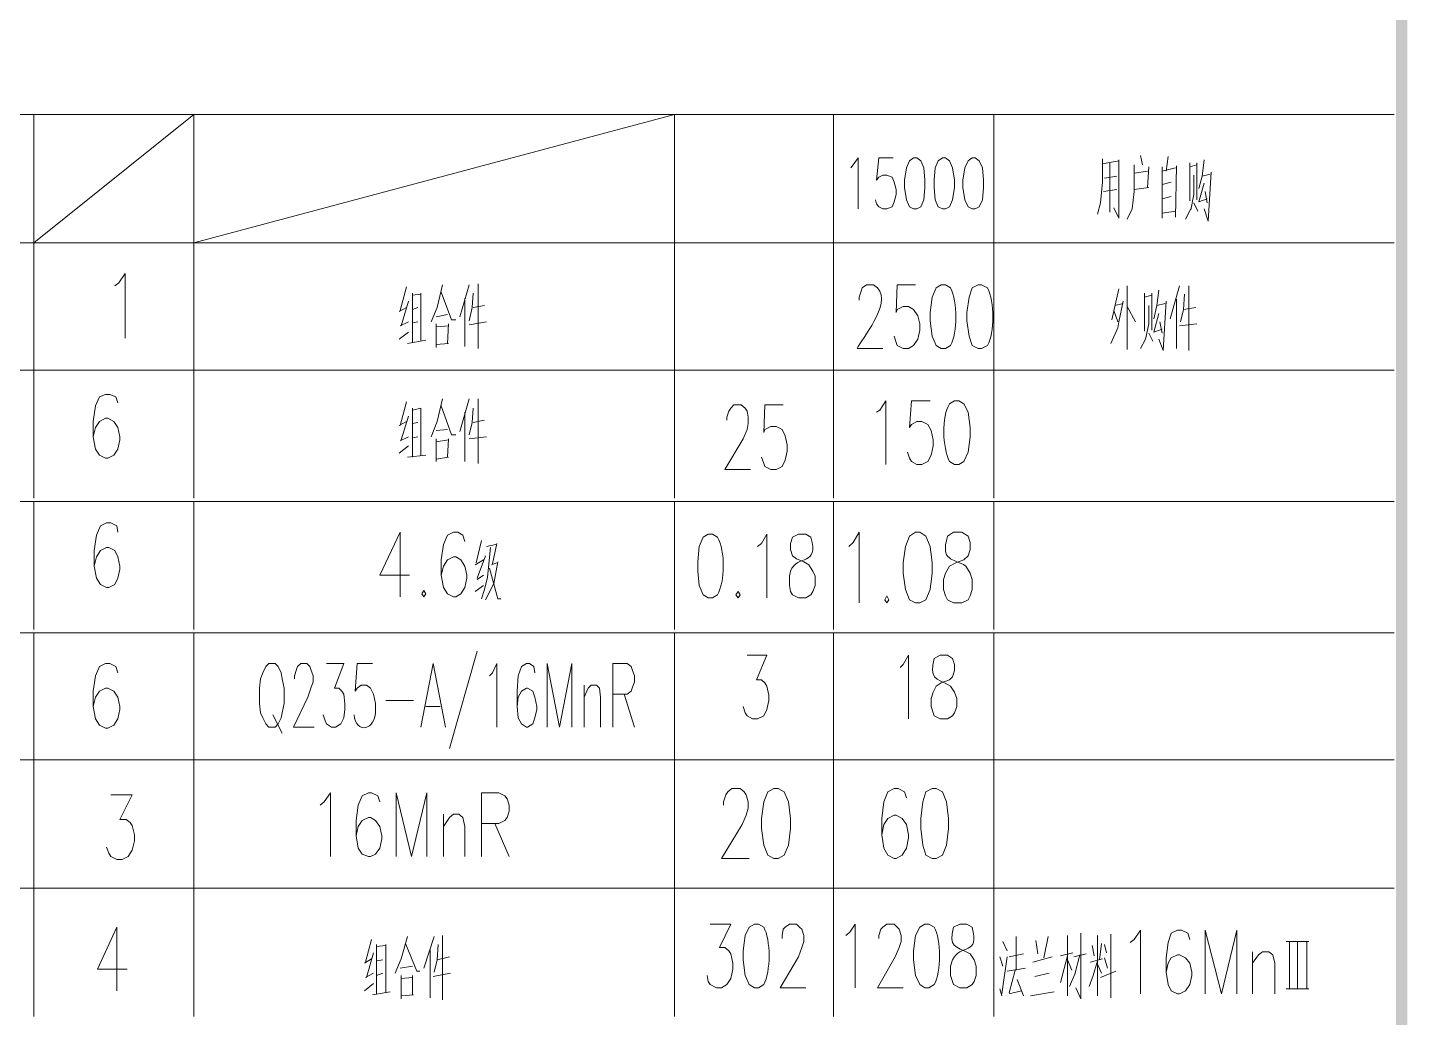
# Model space of a CAD drawing. Header units: millimetres. Extents: x 0 to 1648, y 27 to 2331.
# Drawn here: x 1405.6 to 1647.5, y 1460.6 to 1634.2 of the extents above; entities that cross this region are included whole.
import ezdxf

# ---------------------------------------------------------------- set-up
doc = ezdxf.new("R2010")
doc.units = ezdxf.units.MM
doc.layers.add('1', color=7, linetype='Continuous')

msp = doc.modelspace()

# ---------------------------------------------------------------- hatches: boundary and pattern name
h = msp.add_hatch(color=0)
h.dxf.hatch_style = 2
h.paths.add_polyline_path([(1647.54, 2331.231732), (1645.56, 2329.431732), (1647.54, 27.231732)])
h = msp.add_hatch(color=0)
h.dxf.hatch_style = 2
h.paths.add_polyline_path([(1645.56, 2329.431732), (1647.54, 27.231732), (1645.56, 29.031732)])

# ---------------------------------------------------------------- linework, layer by layer
at = {"layer": '1', "color": 0, "lineweight": 5}
for points in [[(1645.2, 1618.971732), (1140.3, 1618.971732), (1140.3, 1596.471732)], [(1406.7, 1596.471732), (1434.78, 1618.971732)], [(1406.7, 1618.971732), (1406.7, 1596.471732)], [(1434.78, 1596.471732), (1519.02, 1618.971732)], [(1434.78, 1618.971732), (1434.78, 1596.471732)], [(1519.02, 1618.971732), (1519.02, 1596.471732)], [(1546.92, 1618.971732), (1546.92, 1596.471732)], [(1575, 1618.971732), (1575, 1596.471732)], [(1549.98, 1609.611732), (1550.34, 1610.151732), (1551.24, 1611.411732), (1551.24, 1602.411732)], [(1557.36, 1611.411732), (1554.84, 1611.411732), (1554.48, 1607.451732), (1554.84, 1607.991732), (1555.56, 1608.351732), (1556.28, 1608.351732), (1557.18, 1607.991732), (1557.54, 1607.091732), (1557.9, 1605.831732), (1557.9, 1604.931732), (1557.54, 1603.671732), (1557.18, 1602.771732), (1556.28, 1602.411732), (1555.56, 1602.411732), (1554.84, 1602.771732), (1554.48, 1603.311732), (1554.3, 1604.031732)], [(1560.96, 1611.411732), (1560.24, 1610.871732), (1559.7, 1609.611732), (1559.34, 1607.451732), (1559.34, 1606.191732), (1559.7, 1604.031732), (1560.24, 1602.771732), (1560.96, 1602.411732), (1561.5, 1602.411732), (1562.22, 1602.771732), (1562.76, 1604.031732), (1562.94, 1606.191732), (1562.94, 1607.451732), (1562.76, 1609.611732), (1562.22, 1610.871732), (1561.5, 1611.411732), (1560.96, 1611.411732)], [(1566, 1611.411732), (1565.28, 1610.871732), (1564.74, 1609.611732), (1564.56, 1607.451732), (1564.56, 1606.191732), (1564.74, 1604.031732), (1565.28, 1602.771732), (1566, 1602.411732), (1566.54, 1602.411732), (1567.26, 1602.771732), (1567.8, 1604.031732), (1568.16, 1606.191732), (1568.16, 1607.451732), (1567.8, 1609.611732), (1567.26, 1610.871732), (1566.54, 1611.411732), (1566, 1611.411732)], [(1571.22, 1611.411732), (1570.5, 1610.871732), (1569.96, 1609.611732), (1569.6, 1607.451732), (1569.6, 1606.191732), (1569.96, 1604.031732), (1570.5, 1602.771732), (1571.22, 1602.411732), (1571.76, 1602.411732), (1572.48, 1602.771732), (1573.02, 1604.031732), (1573.2, 1606.191732), (1573.2, 1607.451732), (1573.02, 1609.611732), (1572.48, 1610.871732), (1571.76, 1611.411732), (1571.22, 1611.411732)], [(1593.18, 1601.511732), (1593.72, 1603.491732), (1594.08, 1607.091732), (1594.08, 1611.231732)], [(1600.74, 1611.771732), (1601.1, 1610.151732)], [(1605.6, 1611.591732), (1605.24, 1609.071732)], [(1594.08, 1610.331732), (1596.96, 1610.871732)], [(1595.34, 1601.871732), (1595.34, 1610.511732)], [(1596.96, 1611.051732), (1596.96, 1600.791732), (1596.06, 1602.591732)], [(1599.66, 1610.151732), (1599.66, 1605.471732), (1599.3, 1602.411732), (1598.4, 1600.611732)], [(1599.66, 1608.711732), (1602, 1609.071732)], [(1602.18, 1609.791732), (1602, 1606.191732)], [(1604.52, 1609.791732), (1604.52, 1600.791732)], [(1606.86, 1609.611732), (1604.52, 1609.071732)], [(1606.86, 1600.971732), (1607.04, 1609.971732)], [(1609.38, 1610.511732), (1609.38, 1603.851732)], [(1609.38, 1609.791732), (1610.64, 1610.151732)], [(1610.64, 1610.511732), (1610.64, 1604.031732)], [(1611, 1606.011732), (1611.54, 1608.171732), (1611.9, 1611.051732)], [(1613.16, 1608.891732), (1612.62, 1600.251732), (1611.9, 1602.411732)], [(1594.44, 1607.811732), (1596.6, 1608.171732)], [(1604.52, 1606.731732), (1606.14, 1607.091732)], [(1610.1, 1608.351732), (1610.1, 1604.931732), (1609.56, 1602.231732)], [(1611.9, 1606.911732), (1611, 1603.671732)], [(1611.54, 1608.171732), (1612.98, 1608.531732)], [(1596.6, 1605.831732), (1594.26, 1605.471732)], [(1599.66, 1605.831732), (1602.18, 1606.191732)], [(1606.14, 1604.571732), (1604.52, 1604.211732)], [(1611, 1603.671732), (1612.44, 1604.211732)], [(1612.08, 1605.471732), (1612.44, 1603.491732)], [(1604.52, 1601.691732), (1606.86, 1602.051732)], [(1609.56, 1602.411732), (1608.66, 1600.611732)], [(1610.1, 1603.491732), (1610.82, 1602.051732)], [(1645.2, 1596.471732), (1140.3, 1596.471732), (1140.3, 1574.151732)], [(1406.7, 1596.471732), (1406.7, 1574.151732)], [(1434.78, 1596.471732), (1434.78, 1574.151732)], [(1519.02, 1596.471732), (1519.02, 1574.151732)], [(1546.92, 1596.471732), (1546.92, 1574.151732)], [(1575, 1596.471732), (1575, 1574.151732)], [(1420.92, 1588.911732), (1421.64, 1589.451732), (1422.72, 1591.071732), (1422.72, 1579.731732)], [(1472.04, 1588.731732), (1470.96, 1584.591732)], [(1473.12, 1587.651732), (1473.12, 1579.011732)], [(1474.56, 1587.471732), (1473.12, 1587.291732)], [(1474.56, 1579.191732), (1474.56, 1587.651732)], [(1478.34, 1589.091732), (1477.44, 1585.131732)], [(1478.16, 1587.831732), (1479.96, 1582.971732)], [(1483.02, 1589.091732), (1481.4, 1583.511732)], [(1483.74, 1587.651732), (1483.56, 1585.131732), (1483.02, 1582.791732)], [(1484.64, 1589.271732), (1484.64, 1577.931732)], [(1561.32, 1589.091732), (1558.08, 1589.091732), (1557.9, 1584.231732), (1558.08, 1584.771732), (1559.16, 1585.311732), (1560.06, 1585.311732), (1560.96, 1584.771732), (1561.68, 1583.691732), (1562.04, 1582.251732), (1562.04, 1581.171732), (1561.68, 1579.551732), (1560.96, 1578.471732), (1560.06, 1577.931732), (1559.16, 1577.931732), (1558.08, 1578.471732), (1557.9, 1579.011732), (1557.54, 1580.091732)], [(1596.96, 1588.371732), (1595.7, 1582.971732)], [(1598.4, 1588.911732), (1598.4, 1577.751732)], [(1601.46, 1587.651732), (1601.46, 1580.991732)], [(1601.46, 1586.931732), (1602.72, 1587.291732)], [(1602.72, 1587.651732), (1602.72, 1581.171732)], [(1603.08, 1583.151732), (1603.62, 1585.491732), (1603.98, 1588.191732)], [(1607.58, 1588.911732), (1605.96, 1583.151732)], [(1608.48, 1587.471732), (1608.3, 1584.771732), (1607.76, 1582.611732)], [(1609.2, 1588.911732), (1609.2, 1577.571732)], [(1470.78, 1584.411732), (1472.04, 1585.131732)], [(1472.4, 1586.211732), (1471.14, 1581.891732)], [(1473.12, 1584.771732), (1474.02, 1585.131732)], [(1477.44, 1585.131732), (1476.36, 1582.611732)], [(1482.3, 1586.751732), (1482.3, 1578.291732)], [(1483.74, 1585.131732), (1485.72, 1585.491732)], [(1597.68, 1586.211732), (1596.96, 1582.611732), (1596.78, 1581.531732), (1595.52, 1578.831732)], [(1596.06, 1584.591732), (1596.78, 1582.611732)], [(1596.24, 1585.491732), (1597.68, 1585.851732)], [(1598.4, 1585.311732), (1599.84, 1582.611732)], [(1602.18, 1585.491732), (1602.18, 1582.251732), (1601.64, 1579.551732)], [(1603.62, 1585.491732), (1605.06, 1585.851732)], [(1605.24, 1586.211732), (1604.7, 1577.571732), (1603.98, 1579.551732)], [(1607.04, 1586.571732), (1607.04, 1577.931732)], [(1608.3, 1584.771732), (1610.46, 1585.131732)], [(1472.4, 1582.611732), (1470.96, 1581.891732)], [(1474.02, 1582.611732), (1473.12, 1582.431732)], [(1477.26, 1583.511732), (1479.24, 1583.871732)], [(1477.26, 1582.251732), (1477.26, 1578.111732)], [(1479.42, 1582.251732), (1479.24, 1578.831732)], [(1479.96, 1582.971732), (1480.68, 1582.971732)], [(1483.02, 1582.071732), (1486.08, 1582.611732)], [(1603.98, 1584.051732), (1603.08, 1580.811732)], [(1604.16, 1582.611732), (1604.52, 1580.631732)], [(1607.58, 1581.891732), (1610.64, 1582.251732)], [(1470.78, 1579.551732), (1472.4, 1580.811732)], [(1477.26, 1581.711732), (1479.42, 1581.891732)], [(1602.18, 1580.631732), (1602.9, 1579.191732)], [(1603.08, 1580.811732), (1604.52, 1581.351732)], [(1472.22, 1578.831732), (1475.46, 1579.371732)], [(1477.26, 1578.651732), (1479.42, 1578.831732)], [(1477.26, 1578.831732), (1477.26, 1578.651732)], [(1601.64, 1579.551732), (1600.74, 1577.931732)], [(1645.2, 1574.151732), (1140.3, 1574.151732), (1140.3, 1551.651732)], [(1406.7, 1574.151732), (1406.7, 1551.651732)], [(1434.78, 1574.151732), (1434.78, 1551.651732)], [(1519.02, 1574.151732), (1519.02, 1551.651732)], [(1546.92, 1574.151732), (1546.92, 1551.651732)], [(1575, 1574.151732), (1575, 1551.651732)], [(1421.46, 1568.391732), (1421.1, 1569.471732), (1420.02, 1569.831732), (1419.3, 1569.831732), (1418.22, 1569.471732), (1417.5, 1567.851732), (1417.14, 1565.151732), (1417.14, 1562.451732), (1417.5, 1560.291732), (1418.22, 1559.211732), (1419.3, 1558.671732), (1419.66, 1558.671732), (1420.74, 1559.211732), (1421.46, 1560.291732), (1421.82, 1561.911732), (1421.82, 1562.451732), (1421.46, 1564.071732), (1420.74, 1565.151732), (1419.66, 1565.691732), (1419.3, 1565.691732), (1418.22, 1565.151732), (1417.5, 1564.071732), (1417.14, 1562.451732)], [(1472.04, 1568.571732), (1470.96, 1564.431732)], [(1478.34, 1569.111732), (1477.44, 1565.151732)], [(1478.16, 1567.851732), (1479.96, 1562.811732)], [(1483.02, 1569.111732), (1481.4, 1563.351732)], [(1484.64, 1569.111732), (1484.64, 1557.771732)], [(1528.2, 1565.331732), (1528.2, 1565.871732), (1528.56, 1566.951732), (1528.92, 1567.491732), (1529.46, 1568.031732), (1530.72, 1568.031732), (1531.44, 1567.491732), (1531.8, 1566.951732), (1531.98, 1565.871732), (1531.98, 1564.791732), (1531.8, 1563.711732), (1531.08, 1562.091732), (1527.84, 1556.691732), (1532.34, 1556.691732)], [(1538.1, 1568.031732), (1534.86, 1568.031732), (1534.68, 1563.171732), (1534.86, 1563.711732), (1535.94, 1564.251732), (1536.84, 1564.251732), (1537.92, 1563.711732), (1538.46, 1562.631732), (1538.82, 1561.011732), (1538.82, 1559.931732), (1538.46, 1558.311732), (1537.92, 1557.231732), (1536.84, 1556.691732), (1535.94, 1556.691732), (1534.86, 1557.231732), (1534.68, 1557.771732), (1534.32, 1558.851732)], [(1554.48, 1566.771732), (1555.02, 1567.131732), (1556.1, 1568.751732), (1556.1, 1557.591732)], [(1563.84, 1568.751732), (1560.6, 1568.751732), (1560.24, 1564.071732), (1560.6, 1564.611732), (1561.5, 1565.151732), (1562.4, 1565.151732), (1563.48, 1564.611732), (1564.02, 1563.531732), (1564.38, 1561.911732), (1564.38, 1560.831732), (1564.02, 1559.211732), (1563.48, 1558.131732), (1562.4, 1557.591732), (1561.5, 1557.591732), (1560.6, 1558.131732), (1560.24, 1558.671732), (1559.88, 1559.751732)], [(1472.4, 1566.051732), (1471.14, 1561.911732)], [(1473.12, 1567.491732), (1473.12, 1558.851732)], [(1474.56, 1567.491732), (1473.12, 1567.131732)], [(1474.56, 1559.211732), (1474.56, 1567.491732)], [(1482.3, 1566.771732), (1482.3, 1558.131732)], [(1483.74, 1567.491732), (1483.56, 1564.971732), (1483.02, 1562.811732)], [(1483.74, 1564.971732), (1485.72, 1565.331732)], [(1470.78, 1564.431732), (1472.04, 1565.151732)], [(1473.12, 1564.791732), (1474.02, 1564.971732)], [(1477.44, 1565.151732), (1476.36, 1562.451732)], [(1477.26, 1563.531732), (1479.24, 1563.711732)], [(1479.96, 1562.811732), (1480.68, 1562.811732)], [(1470.78, 1559.571732), (1472.4, 1560.831732)], [(1472.4, 1562.451732), (1470.96, 1561.731732)], [(1474.02, 1562.451732), (1473.12, 1562.271732)], [(1477.26, 1562.091732), (1477.26, 1558.131732)], [(1477.26, 1561.551732), (1479.42, 1561.911732)], [(1479.42, 1562.091732), (1479.24, 1558.851732)], [(1483.02, 1562.091732), (1486.08, 1562.451732)], [(1472.22, 1558.851732), (1475.46, 1559.211732)], [(1477.26, 1558.491732), (1479.42, 1558.851732)], [(1477.26, 1558.851732), (1477.26, 1558.491732)], [(1645.2, 1551.111732), (1140.3, 1551.111732), (1140.3, 1528.611732)], [(1406.7, 1551.111732), (1406.7, 1528.611732)], [(1434.78, 1551.111732), (1434.78, 1528.611732)], [(1519.02, 1551.111732), (1519.02, 1528.611732)], [(1546.92, 1551.111732), (1546.92, 1528.611732)], [(1575, 1551.111732), (1575, 1528.611732)], [(1421.46, 1545.711732), (1421.28, 1546.791732), (1420.2, 1547.331732), (1419.48, 1547.331732), (1418.4, 1546.791732), (1417.68, 1545.171732), (1417.32, 1542.471732), (1417.32, 1539.771732), (1417.68, 1537.611732), (1418.4, 1536.531732), (1419.48, 1535.991732), (1419.84, 1535.991732), (1420.92, 1536.531732), (1421.46, 1537.611732), (1421.82, 1539.231732), (1421.82, 1539.771732), (1421.46, 1541.391732), (1420.92, 1542.471732), (1419.84, 1543.011732), (1419.48, 1543.011732), (1418.4, 1542.471732), (1417.68, 1541.391732), (1417.32, 1539.771732)], [(1470.96, 1545.711732), (1467.36, 1538.151732), (1472.58, 1538.151732)], [(1470.96, 1545.711732), (1470.96, 1534.371732)], [(1482.3, 1544.091732), (1481.94, 1545.171732), (1481.04, 1545.711732), (1480.32, 1545.711732), (1479.24, 1545.171732), (1478.52, 1543.551732), (1478.16, 1540.851732), (1478.16, 1538.151732), (1478.52, 1535.991732), (1479.24, 1534.911732), (1480.32, 1534.371732), (1480.68, 1534.371732), (1481.58, 1534.911732), (1482.3, 1535.991732), (1482.66, 1537.611732), (1482.66, 1538.151732), (1482.3, 1539.771732), (1481.58, 1540.851732), (1480.68, 1541.391732), (1480.32, 1541.391732), (1479.24, 1540.851732), (1478.52, 1539.771732), (1478.16, 1538.151732)], [(1485.18, 1544.271732), (1484.28, 1540.311732)], [(1486.08, 1543.191732), (1487.7, 1543.551732)], [(1487.88, 1543.731732), (1487.16, 1540.131732)], [(1533.6, 1543.191732), (1534.32, 1543.731732), (1535.22, 1545.351732), (1535.22, 1534.191732)], [(1549.62, 1543.191732), (1550.34, 1543.911732), (1551.42, 1545.711732), (1551.42, 1533.291732)], [(1561.32, 1545.711732), (1560.24, 1544.991732), (1559.52, 1543.191732), (1559.16, 1540.311732), (1559.16, 1538.511732), (1559.52, 1535.631732), (1560.24, 1533.831732), (1561.32, 1533.291732), (1562.04, 1533.291732), (1563.12, 1533.831732), (1563.84, 1535.631732), (1564.2, 1538.511732), (1564.2, 1540.311732), (1563.84, 1543.191732), (1563.12, 1544.991732), (1562.04, 1545.711732), (1561.32, 1545.711732)], [(1485.9, 1541.571732), (1484.46, 1537.611732)], [(1486.8, 1543.011732), (1486.26, 1537.791732), (1485.72, 1535.631732), (1485.18, 1534.011732)], [(1484.1, 1539.951732), (1485.54, 1540.851732)], [(1488.06, 1540.491732), (1487.34, 1536.711732), (1485.9, 1533.831732)], [(1486.62, 1539.411732), (1488.06, 1534.011732), (1488.6, 1534.011732)], [(1486.98, 1539.951732), (1487.88, 1540.311732)], [(1484.1, 1535.271732), (1485.54, 1536.351732)], [(1484.46, 1537.431732), (1485.54, 1538.151732)], [(1475.1, 1535.451732), (1474.74, 1534.911732), (1475.1, 1534.371732), (1475.46, 1534.911732), (1475.1, 1535.451732)], [(1530.18, 1535.271732), (1529.82, 1534.731732), (1530.18, 1534.191732), (1530.54, 1534.731732), (1530.18, 1535.271732)], [(1556.28, 1534.551732), (1555.92, 1533.831732), (1556.28, 1533.291732), (1556.64, 1533.831732), (1556.28, 1534.551732)], [(1645.2, 1528.071732), (1140.3, 1528.071732), (1140.3, 1505.751732)], [(1406.7, 1528.071732), (1406.7, 1505.751732)], [(1434.78, 1528.071732), (1434.78, 1505.751732)], [(1519.02, 1528.071732), (1519.02, 1505.751732)], [(1546.92, 1528.071732), (1546.92, 1505.751732)], [(1575, 1528.071732), (1575, 1505.751732)], [(1484.46, 1524.831732), (1479.6, 1507.731732)], [(1531.8, 1524.111732), (1535.22, 1524.111732), (1533.42, 1519.791732), (1534.32, 1519.791732), (1534.86, 1519.251732), (1535.22, 1518.711732), (1535.58, 1517.091732), (1535.58, 1516.191732), (1535.22, 1514.571732), (1534.68, 1513.491732), (1533.6, 1512.951732), (1532.7, 1512.951732), (1531.8, 1513.491732), (1531.44, 1514.031732), (1531.08, 1515.111732)], [(1558.62, 1521.951732), (1559.16, 1522.491732), (1560.06, 1524.111732), (1560.06, 1512.951732)], [(1421.46, 1521.051732), (1421.1, 1522.131732), (1420.02, 1522.671732), (1419.3, 1522.671732), (1418.22, 1522.131732), (1417.5, 1520.511732), (1417.14, 1517.811732), (1417.14, 1515.111732), (1417.5, 1512.951732), (1418.22, 1511.871732), (1419.3, 1511.331732), (1419.66, 1511.331732), (1420.74, 1511.871732), (1421.46, 1512.951732), (1421.82, 1514.571732), (1421.82, 1515.111732), (1421.46, 1516.731732), (1420.74, 1517.811732), (1419.66, 1518.351732), (1419.3, 1518.351732), (1418.22, 1517.811732), (1417.5, 1516.731732), (1417.14, 1515.111732)], [(1447.92, 1522.671732), (1447.38, 1522.131732), (1446.84, 1521.051732), (1446.48, 1519.971732), (1446.3, 1518.351732), (1446.3, 1515.651732), (1446.48, 1514.031732), (1446.84, 1513.131732), (1447.38, 1512.051732), (1447.92, 1511.511732), (1449, 1511.511732), (1449.54, 1512.051732), (1450.08, 1513.131732), (1450.26, 1514.031732), (1450.62, 1515.651732), (1450.62, 1518.351732), (1450.26, 1519.971732), (1450.08, 1521.051732), (1449.54, 1522.131732), (1449, 1522.671732), (1447.92, 1522.671732)], [(1452.42, 1519.971732), (1452.42, 1520.511732), (1452.78, 1521.591732), (1452.96, 1522.131732), (1453.5, 1522.671732), (1454.58, 1522.671732), (1455.12, 1522.131732), (1455.3, 1521.591732), (1455.66, 1520.511732), (1455.66, 1519.431732), (1455.3, 1518.351732), (1454.76, 1516.731732), (1452.24, 1511.511732), (1455.84, 1511.511732)], [(1458, 1522.671732), (1461.06, 1522.671732), (1459.44, 1518.351732), (1460.16, 1518.351732), (1460.7, 1517.811732), (1461.06, 1517.271732), (1461.24, 1515.651732), (1461.24, 1514.571732), (1461.06, 1513.131732), (1460.52, 1512.051732), (1459.62, 1511.511732), (1458.9, 1511.511732), (1458, 1512.051732), (1457.82, 1512.591732), (1457.46, 1513.671732)], [(1474.56, 1511.511732), (1476.72, 1522.671732), (1478.88, 1511.511732)], [(1486.62, 1520.511732), (1487.16, 1521.051732), (1487.88, 1522.671732), (1487.88, 1511.511732)], [(1494.54, 1521.051732), (1494.36, 1522.131732), (1493.64, 1522.671732), (1493.1, 1522.671732), (1492.2, 1522.131732), (1491.66, 1520.511732), (1491.48, 1517.811732), (1491.48, 1515.111732), (1491.66, 1513.131732), (1492.2, 1512.051732), (1493.1, 1511.511732), (1493.28, 1511.511732), (1494.18, 1512.051732), (1494.54, 1513.131732), (1494.9, 1514.571732), (1494.9, 1515.111732), (1494.54, 1516.731732), (1494.18, 1517.811732), (1493.28, 1518.351732), (1493.1, 1518.351732), (1492.2, 1517.811732), (1491.66, 1516.731732), (1491.48, 1515.111732)], [(1496.7, 1511.511732), (1496.7, 1522.671732), (1498.86, 1511.511732), (1501.02, 1522.671732), (1501.02, 1511.511732)], [(1508.22, 1511.511732), (1508.22, 1522.671732), (1510.74, 1522.671732), (1511.46, 1522.131732), (1511.64, 1521.591732), (1512, 1520.511732), (1512, 1519.431732), (1511.64, 1518.351732), (1511.46, 1517.811732), (1510.74, 1517.271732), (1508.22, 1517.271732)], [(1503.18, 1518.891732), (1503.18, 1511.511732)], [(1503.18, 1516.731732), (1503.9, 1518.351732), (1504.44, 1518.891732), (1505.34, 1518.891732), (1505.88, 1518.351732), (1506.06, 1516.731732), (1506.06, 1511.511732)], [(1510.2, 1517.271732), (1512, 1511.511732)], [(1468.44, 1516.191732), (1473.3, 1516.191732)], [(1475.46, 1515.111732), (1477.98, 1515.111732)], [(1448.64, 1513.671732), (1450.26, 1510.431732)], [(1645.2, 1505.751732), (1140.3, 1505.751732), (1140.3, 1483.251732)], [(1406.7, 1505.751732), (1406.7, 1483.251732)], [(1434.78, 1505.751732), (1434.78, 1483.251732)], [(1519.02, 1505.751732), (1519.02, 1483.251732)], [(1546.92, 1505.751732), (1546.92, 1483.251732)], [(1575, 1505.751732), (1575, 1483.251732)], [(1456.92, 1497.831732), (1457.64, 1498.371732), (1458.72, 1499.991732), (1458.72, 1488.831732)], [(1467.36, 1498.371732), (1467, 1499.451732), (1465.92, 1499.991732), (1465.38, 1499.991732), (1464.3, 1499.451732), (1463.58, 1497.831732), (1463.22, 1495.131732), (1463.22, 1492.431732), (1463.58, 1490.271732), (1464.3, 1489.191732), (1465.38, 1488.831732), (1465.74, 1488.831732), (1466.64, 1489.191732), (1467.36, 1490.271732), (1467.72, 1491.891732), (1467.72, 1492.431732), (1467.36, 1494.051732), (1466.64, 1495.131732), (1465.74, 1495.671732), (1465.38, 1495.671732), (1464.3, 1495.131732), (1463.58, 1494.051732), (1463.22, 1492.431732)], [(1470.24, 1488.831732), (1470.24, 1499.991732), (1472.94, 1488.831732), (1475.64, 1499.991732), (1475.64, 1488.831732)], [(1485.18, 1488.831732), (1485.18, 1499.991732), (1488.24, 1499.991732), (1489.32, 1499.451732), (1489.68, 1498.911732), (1490.04, 1497.831732), (1490.04, 1496.751732), (1489.68, 1495.671732), (1489.32, 1495.131732), (1488.24, 1494.591732), (1485.18, 1494.591732)], [(1527.66, 1497.831732), (1527.66, 1498.371732), (1528.02, 1499.631732), (1528.38, 1500.171732), (1529.1, 1500.711732), (1530.54, 1500.711732), (1531.26, 1500.171732), (1531.62, 1499.631732), (1531.98, 1498.371732), (1531.98, 1497.291732), (1531.62, 1496.031732), (1530.9, 1494.411732), (1527.3, 1488.471732), (1532.16, 1488.471732)], [(1536.48, 1500.711732), (1535.4, 1500.171732), (1534.68, 1498.371732), (1534.32, 1495.491732), (1534.32, 1493.691732), (1534.68, 1490.811732), (1535.4, 1489.011732), (1536.48, 1488.471732), (1537.2, 1488.471732), (1538.28, 1489.011732), (1539, 1490.811732), (1539.36, 1493.691732), (1539.36, 1495.491732), (1539, 1498.371732), (1538.28, 1500.171732), (1537.2, 1500.711732), (1536.48, 1500.711732)], [(1559.7, 1499.091732), (1559.34, 1500.171732), (1558.26, 1500.711732), (1557.54, 1500.711732), (1556.46, 1500.171732), (1555.74, 1498.371732), (1555.38, 1495.491732), (1555.38, 1492.611732), (1555.74, 1490.271732), (1556.46, 1489.011732), (1557.54, 1488.471732), (1557.9, 1488.471732), (1558.98, 1489.011732), (1559.7, 1490.271732), (1560.06, 1492.071732), (1560.06, 1492.611732), (1559.7, 1494.411732), (1558.98, 1495.491732), (1557.9, 1496.031732), (1557.54, 1496.031732), (1556.46, 1495.491732), (1555.74, 1494.411732), (1555.38, 1492.611732)], [(1564.2, 1500.711732), (1563.12, 1500.171732), (1562.58, 1498.371732), (1562.22, 1495.491732), (1562.22, 1493.691732), (1562.58, 1490.811732), (1563.12, 1489.011732), (1564.2, 1488.471732), (1564.92, 1488.471732), (1566, 1489.011732), (1566.72, 1490.811732), (1567.08, 1493.691732), (1567.08, 1495.491732), (1566.72, 1498.371732), (1566, 1500.171732), (1564.92, 1500.711732), (1564.2, 1500.711732)], [(1420.2, 1499.631732), (1423.98, 1499.631732), (1421.82, 1495.311732), (1422.9, 1495.311732), (1423.62, 1494.771732), (1423.98, 1494.231732), (1424.34, 1492.611732), (1424.34, 1491.531732), (1423.98, 1489.911732), (1423.26, 1488.831732), (1422.18, 1488.291732), (1421.28, 1488.291732), (1420.2, 1488.831732), (1419.84, 1489.371732), (1419.48, 1490.451732)], [(1478.52, 1496.211732), (1478.52, 1488.831732)], [(1478.52, 1494.051732), (1479.6, 1495.671732), (1480.32, 1496.211732), (1481.22, 1496.211732), (1481.94, 1495.671732), (1482.3, 1494.051732), (1482.3, 1488.831732)], [(1487.52, 1494.591732), (1490.04, 1488.831732)], [(1645.2, 1483.251732), (1140.3, 1483.251732), (1140.3, 1460.751732)], [(1406.7, 1483.251732), (1406.7, 1460.751732)], [(1434.78, 1483.251732), (1434.78, 1460.751732)], [(1519.02, 1483.251732), (1519.02, 1460.751732)], [(1546.92, 1483.251732), (1546.92, 1460.751732)], [(1575, 1483.251732), (1575, 1460.751732)], [(1421.28, 1476.411732), (1417.86, 1469.031732), (1423.08, 1469.031732)], [(1421.28, 1476.411732), (1421.28, 1465.251732)], [(1525.32, 1476.951732), (1528.92, 1476.951732), (1526.94, 1472.811732), (1527.84, 1472.811732), (1528.56, 1472.271732), (1528.92, 1471.731732), (1529.28, 1470.111732), (1529.28, 1469.031732), (1528.92, 1467.411732), (1528.2, 1466.331732), (1527.3, 1465.791732), (1526.4, 1465.791732), (1525.32, 1466.331732), (1524.96, 1466.871732), (1524.78, 1467.951732)], [(1537.92, 1474.431732), (1537.92, 1474.971732), (1538.1, 1476.051732), (1538.46, 1476.411732), (1539.18, 1476.951732), (1540.44, 1476.951732), (1540.98, 1476.411732), (1541.34, 1476.051732), (1541.7, 1474.971732), (1541.7, 1473.891732), (1541.34, 1472.811732), (1540.8, 1471.191732), (1537.56, 1465.791732), (1542.06, 1465.791732)], [(1549.08, 1474.971732), (1549.8, 1475.511732), (1550.7, 1476.951732), (1550.7, 1465.791732)], [(1554.84, 1474.431732), (1554.84, 1474.971732), (1555.2, 1476.051732), (1555.56, 1476.411732), (1556.28, 1476.951732), (1557.54, 1476.951732), (1558.08, 1476.411732), (1558.44, 1476.051732), (1558.8, 1474.971732), (1558.8, 1473.891732), (1558.44, 1472.811732), (1557.72, 1471.191732), (1554.66, 1465.791732), (1559.16, 1465.791732)], [(1598.94, 1473.711732), (1599.66, 1474.251732), (1600.74, 1475.871732), (1600.74, 1464.711732)], [(1609.38, 1474.251732), (1609.02, 1475.331732), (1607.94, 1475.871732), (1607.22, 1475.871732), (1606.14, 1475.331732), (1605.6, 1473.711732), (1605.24, 1471.011732), (1605.24, 1468.491732), (1605.6, 1466.331732), (1606.14, 1465.251732), (1607.22, 1464.711732), (1607.58, 1464.711732), (1608.66, 1465.251732), (1609.38, 1466.331732), (1609.74, 1467.951732), (1609.74, 1468.491732), (1609.38, 1470.111732), (1608.66, 1471.011732), (1607.58, 1471.551732), (1607.22, 1471.551732), (1606.14, 1471.011732), (1605.6, 1470.111732), (1605.24, 1468.491732)], [(1612.08, 1464.711732), (1612.08, 1475.871732), (1614.96, 1464.711732), (1617.66, 1475.871732), (1617.66, 1464.711732)], [(1465.92, 1474.251732), (1464.84, 1470.291732)], [(1466.82, 1473.351732), (1466.82, 1464.711732)], [(1468.44, 1464.891732), (1468.44, 1473.351732)], [(1472.22, 1474.791732), (1471.14, 1470.831732)], [(1471.86, 1473.531732), (1473.84, 1468.671732)], [(1476.9, 1474.791732), (1475.1, 1469.211732)], [(1477.62, 1473.351732), (1477.44, 1470.651732), (1476.9, 1468.491732)], [(1478.34, 1474.971732), (1478.34, 1463.631732)], [(1576.62, 1473.891732), (1577.34, 1472.271732)], [(1578.96, 1468.851732), (1578.96, 1474.791732)], [(1582.38, 1474.071732), (1582.74, 1471.731732)], [(1584.54, 1474.791732), (1583.82, 1471.011732)], [(1587.96, 1464.351732), (1587.96, 1474.971732)], [(1590.3, 1475.331732), (1590.3, 1463.811732), (1589.4, 1465.791732)], [(1593.18, 1474.971732), (1593.18, 1464.351732)], [(1593.9, 1473.531732), (1593.54, 1470.651732)], [(1594.44, 1473.351732), (1594.8, 1471.911732)], [(1595.52, 1463.991732), (1595.52, 1475.151732)], [(1626.3, 1473.891732), (1630.26, 1473.891732)], [(1626.84, 1473.891732), (1626.84, 1465.611732)], [(1628.28, 1473.891732), (1628.28, 1465.611732)], [(1629.9, 1473.891732), (1629.9, 1465.611732)], [(1466.28, 1471.911732), (1465.02, 1467.591732)], [(1468.44, 1473.171732), (1466.82, 1472.991732)], [(1476.18, 1472.451732), (1476.18, 1463.991732)], [(1477.44, 1470.651732), (1479.6, 1471.191732)], [(1576.08, 1471.191732), (1576.62, 1469.571732)], [(1576.44, 1464.711732), (1577.34, 1471.191732)], [(1577.7, 1471.191732), (1580.22, 1471.731732)], [(1585.26, 1471.191732), (1581.84, 1470.291732)], [(1588.86, 1471.911732), (1586.7, 1471.371732)], [(1586.7, 1466.691732), (1587.96, 1471.371732)], [(1590.12, 1471.551732), (1589.22, 1468.131732), (1588.32, 1465.971732)], [(1589.04, 1471.191732), (1591.2, 1471.731732)], [(1592.28, 1473.171732), (1592.64, 1471.371732)], [(1594.44, 1471.011732), (1594.98, 1469.211732)], [(1620.36, 1472.091732), (1620.36, 1464.711732)], [(1620.36, 1470.111732), (1621.44, 1471.551732), (1622.16, 1472.091732), (1623.24, 1472.091732), (1623.96, 1471.551732), (1624.32, 1470.111732), (1624.32, 1464.711732)], [(1464.66, 1470.111732), (1465.92, 1470.831732)], [(1466.82, 1470.471732), (1467.9, 1470.651732)], [(1471.14, 1470.831732), (1470.06, 1468.311732)], [(1470.96, 1469.211732), (1473.12, 1469.571732)], [(1473.84, 1468.671732), (1474.38, 1468.671732)], [(1577.34, 1468.671732), (1580.58, 1469.211732)], [(1577.7, 1464.891732), (1578.78, 1468.851732)], [(1588.68, 1468.851732), (1587.96, 1470.651732)], [(1593.18, 1470.471732), (1592.46, 1467.951732), (1591.74, 1465.971732)], [(1591.92, 1470.291732), (1594.08, 1470.831732)], [(1593.18, 1469.931732), (1593.9, 1468.311732)], [(1593.72, 1467.591732), (1596.42, 1468.671732)], [(1464.66, 1465.251732), (1466.28, 1466.511732)], [(1466.28, 1468.311732), (1464.84, 1467.591732)], [(1467.9, 1468.311732), (1466.82, 1467.951732)], [(1471.14, 1467.951732), (1471.14, 1463.811732)], [(1471.14, 1467.411732), (1473.12, 1467.591732)], [(1473.12, 1467.951732), (1473.12, 1464.531732)], [(1476.72, 1467.771732), (1479.78, 1468.311732)], [(1579.14, 1467.231732), (1580.22, 1464.351732)], [(1582.2, 1467.771732), (1584.72, 1468.311732)], [(1466.1, 1464.531732), (1469.16, 1465.071732)], [(1471.14, 1464.351732), (1473.3, 1464.531732)], [(1471.14, 1464.531732), (1471.14, 1464.351732)], [(1576.08, 1465.611732), (1576.44, 1464.351732)], [(1577.7, 1464.711732), (1579.86, 1465.251732)], [(1581.48, 1464.351732), (1585.62, 1465.071732)], [(1626.3, 1465.611732), (1630.26, 1465.611732)]]:
    msp.add_lwpolyline(points, dxfattribs=at)
for points, knots in [([(1551.42, 1586.391732), (1551.42, 1586.391732), (1551.42, 1586.931732), (1551.42, 1586.931732), (1551.42, 1586.931732), (1551.78, 1588.011732), (1551.78, 1588.011732), (1551.78, 1588.011732), (1551.96, 1588.551732), (1551.96, 1588.551732), (1551.96, 1588.551732), (1552.68, 1589.091732), (1552.68, 1589.091732), (1552.68, 1589.091732), (1553.94, 1589.091732), (1553.94, 1589.091732), (1553.94, 1589.091732), (1554.66, 1588.551732), (1554.66, 1588.551732), (1557.18, 1585.671732), (1551.78, 1579.551732), (1551.06, 1577.931732), (1551.06, 1577.931732), (1555.56, 1577.931732), (1555.56, 1577.931732)], [0, 0, 0, 0, 1, 1, 1, 2, 2, 2, 3, 3, 3, 4, 4, 4, 5, 5, 5, 6, 6, 6, 7, 7, 7, 8, 8, 8, 8]), ([(1565.82, 1589.091732), (1565.82, 1589.091732), (1564.92, 1588.551732), (1564.92, 1588.551732), (1564.92, 1588.551732), (1564.2, 1586.931732), (1564.2, 1586.931732), (1564.2, 1586.931732), (1563.84, 1584.231732), (1563.84, 1584.231732), (1563.84, 1584.231732), (1563.84, 1582.791732), (1563.84, 1582.791732), (1563.84, 1582.791732), (1564.2, 1580.091732), (1564.2, 1580.091732), (1564.2, 1580.091732), (1564.92, 1578.471732), (1564.92, 1578.471732), (1564.92, 1578.471732), (1565.82, 1577.931732), (1565.82, 1577.931732), (1565.82, 1577.931732), (1566.54, 1577.931732), (1566.54, 1577.931732), (1566.54, 1577.931732), (1567.44, 1578.471732), (1567.44, 1578.471732), (1568.7, 1580.631732), (1568.7, 1586.211732), (1567.44, 1588.551732), (1567.44, 1588.551732), (1566.54, 1589.091732), (1566.54, 1589.091732), (1566.54, 1589.091732), (1565.82, 1589.091732), (1565.82, 1589.091732)], [0, 0, 0, 0, 1, 1, 1, 2, 2, 2, 3, 3, 3, 4, 4, 4, 5, 5, 5, 6, 6, 6, 7, 7, 7, 8, 8, 8, 9, 9, 9, 10, 10, 10, 11, 11, 11, 12, 12, 12, 12]), ([(1572.3, 1589.091732), (1572.3, 1589.091732), (1571.22, 1588.551732), (1571.22, 1588.551732), (1571.22, 1588.551732), (1570.68, 1586.931732), (1570.68, 1586.931732), (1570.68, 1586.931732), (1570.32, 1584.231732), (1570.32, 1584.231732), (1570.32, 1584.231732), (1570.32, 1582.791732), (1570.32, 1582.791732), (1570.32, 1582.791732), (1570.68, 1580.091732), (1570.68, 1580.091732), (1570.68, 1580.091732), (1571.22, 1578.471732), (1571.22, 1578.471732), (1571.22, 1578.471732), (1572.3, 1577.931732), (1572.3, 1577.931732), (1572.3, 1577.931732), (1572.84, 1577.931732), (1572.84, 1577.931732), (1572.84, 1577.931732), (1573.92, 1578.471732), (1573.92, 1578.471732), (1575.18, 1580.631732), (1575.18, 1586.211732), (1573.92, 1588.551732), (1573.92, 1588.551732), (1572.84, 1589.091732), (1572.84, 1589.091732), (1572.84, 1589.091732), (1572.3, 1589.091732), (1572.3, 1589.091732)], [0, 0, 0, 0, 1, 1, 1, 2, 2, 2, 3, 3, 3, 4, 4, 4, 5, 5, 5, 6, 6, 6, 7, 7, 7, 8, 8, 8, 9, 9, 9, 10, 10, 10, 11, 11, 11, 12, 12, 12, 12]), ([(1568.16, 1568.751732), (1568.16, 1568.751732), (1567.26, 1568.211732), (1567.26, 1568.211732), (1565.82, 1566.051732), (1566, 1560.471732), (1567.26, 1558.131732), (1567.26, 1558.131732), (1568.16, 1557.591732), (1568.16, 1557.591732), (1568.16, 1557.591732), (1568.88, 1557.591732), (1568.88, 1557.591732), (1568.88, 1557.591732), (1569.78, 1558.131732), (1569.78, 1558.131732), (1569.78, 1558.131732), (1570.5, 1559.751732), (1570.5, 1559.751732), (1570.5, 1559.751732), (1570.86, 1562.451732), (1570.86, 1562.451732), (1570.86, 1562.451732), (1570.86, 1564.071732), (1570.86, 1564.071732), (1570.86, 1564.071732), (1570.5, 1566.771732), (1570.5, 1566.771732), (1570.5, 1566.771732), (1569.78, 1568.211732), (1569.78, 1568.211732), (1569.78, 1568.211732), (1568.88, 1568.751732), (1568.88, 1568.751732), (1568.88, 1568.751732), (1568.16, 1568.751732), (1568.16, 1568.751732)], [0, 0, 0, 0, 1, 1, 1, 2, 2, 2, 3, 3, 3, 4, 4, 4, 5, 5, 5, 6, 6, 6, 7, 7, 7, 8, 8, 8, 9, 9, 9, 10, 10, 10, 11, 11, 11, 12, 12, 12, 12]), ([(1524.96, 1545.351732), (1524.96, 1545.351732), (1524.06, 1544.811732), (1524.06, 1544.811732), (1524.06, 1544.811732), (1523.34, 1543.191732), (1523.34, 1543.191732), (1523.34, 1543.191732), (1523.16, 1540.491732), (1523.16, 1540.491732), (1523.16, 1540.491732), (1523.16, 1538.871732), (1523.16, 1538.871732), (1523.16, 1538.871732), (1523.34, 1536.351732), (1523.34, 1536.351732), (1523.34, 1536.351732), (1524.06, 1534.731732), (1524.06, 1534.731732), (1524.06, 1534.731732), (1524.96, 1534.191732), (1524.96, 1534.191732), (1524.96, 1534.191732), (1525.68, 1534.191732), (1525.68, 1534.191732), (1525.68, 1534.191732), (1526.58, 1534.731732), (1526.58, 1534.731732), (1527.84, 1536.891732), (1528.02, 1542.471732), (1526.58, 1544.811732), (1526.58, 1544.811732), (1525.68, 1545.351732), (1525.68, 1545.351732), (1525.68, 1545.351732), (1524.96, 1545.351732), (1524.96, 1545.351732)], [0, 0, 0, 0, 1, 1, 1, 2, 2, 2, 3, 3, 3, 4, 4, 4, 5, 5, 5, 6, 6, 6, 7, 7, 7, 8, 8, 8, 9, 9, 9, 10, 10, 10, 11, 11, 11, 12, 12, 12, 12]), ([(1540.8, 1545.351732), (1540.8, 1545.351732), (1539.72, 1544.811732), (1539.72, 1544.811732), (1539.72, 1544.811732), (1539.36, 1543.731732), (1539.36, 1543.731732), (1539.36, 1543.731732), (1539.36, 1542.651732), (1539.36, 1542.651732), (1539.36, 1542.651732), (1539.72, 1541.571732), (1539.72, 1541.571732), (1539.72, 1541.571732), (1540.44, 1541.031732), (1540.44, 1541.031732), (1540.44, 1541.031732), (1541.7, 1540.491732), (1541.7, 1540.491732), (1541.7, 1540.491732), (1542.6, 1539.951732), (1542.6, 1539.951732), (1542.6, 1539.951732), (1543.32, 1538.871732), (1543.32, 1538.871732), (1543.32, 1538.871732), (1543.68, 1537.971732), (1543.68, 1537.971732), (1543.68, 1537.971732), (1543.68, 1536.351732), (1543.68, 1536.351732), (1543.68, 1536.351732), (1543.32, 1535.271732), (1543.32, 1535.271732), (1543.32, 1535.271732), (1542.96, 1534.731732), (1542.96, 1534.731732), (1542.96, 1534.731732), (1542.06, 1534.191732), (1542.06, 1534.191732), (1542.06, 1534.191732), (1540.8, 1534.191732), (1540.8, 1534.191732), (1540.8, 1534.191732), (1539.72, 1534.731732), (1539.72, 1534.731732), (1539.72, 1534.731732), (1539.36, 1535.271732), (1539.36, 1535.271732), (1539.36, 1535.271732), (1539.18, 1536.351732), (1539.18, 1536.351732), (1539.18, 1536.351732), (1539.18, 1537.971732), (1539.18, 1537.971732), (1539.18, 1537.971732), (1539.36, 1538.871732), (1539.36, 1538.871732), (1540.62, 1541.931732), (1544.4, 1539.591732), (1542.96, 1544.811732), (1542.96, 1544.811732), (1542.06, 1545.351732), (1542.06, 1545.351732), (1542.06, 1545.351732), (1540.8, 1545.351732), (1540.8, 1545.351732)], [0, 0, 0, 0, 1, 1, 1, 2, 2, 2, 3, 3, 3, 4, 4, 4, 5, 5, 5, 6, 6, 6, 7, 7, 7, 8, 8, 8, 9, 9, 9, 10, 10, 10, 11, 11, 11, 12, 12, 12, 13, 13, 13, 14, 14, 14, 15, 15, 15, 16, 16, 16, 17, 17, 17, 18, 18, 18, 19, 19, 19, 20, 20, 20, 21, 21, 21, 22, 22, 22, 22]), ([(1567.98, 1545.711732), (1567.98, 1545.711732), (1566.9, 1544.991732), (1566.9, 1544.991732), (1565.64, 1540.491732), (1567.8, 1541.211732), (1570.14, 1539.771732), (1570.14, 1539.771732), (1570.86, 1538.511732), (1570.86, 1538.511732), (1570.86, 1538.511732), (1571.22, 1537.431732), (1571.22, 1537.431732), (1571.22, 1537.431732), (1571.22, 1535.631732), (1571.22, 1535.631732), (1571.22, 1535.631732), (1570.86, 1534.551732), (1570.86, 1534.551732), (1570.86, 1534.551732), (1570.5, 1533.831732), (1570.5, 1533.831732), (1570.5, 1533.831732), (1569.42, 1533.291732), (1569.42, 1533.291732), (1569.42, 1533.291732), (1567.98, 1533.291732), (1567.98, 1533.291732), (1567.98, 1533.291732), (1566.9, 1533.831732), (1566.9, 1533.831732), (1566.9, 1533.831732), (1566.54, 1534.551732), (1566.54, 1534.551732), (1566.54, 1534.551732), (1566.18, 1535.631732), (1566.18, 1535.631732), (1566.18, 1535.631732), (1566.18, 1537.431732), (1566.18, 1537.431732), (1566.18, 1537.431732), (1566.54, 1538.511732), (1566.54, 1538.511732), (1566.54, 1538.511732), (1567.26, 1539.771732), (1567.26, 1539.771732), (1567.26, 1539.771732), (1568.34, 1540.311732), (1568.34, 1540.311732), (1568.34, 1540.311732), (1569.78, 1540.851732), (1569.78, 1540.851732), (1569.78, 1540.851732), (1570.5, 1541.571732), (1570.5, 1541.571732), (1570.5, 1541.571732), (1570.86, 1542.651732), (1570.86, 1542.651732), (1570.86, 1542.651732), (1570.86, 1543.911732), (1570.86, 1543.911732), (1570.86, 1543.911732), (1570.5, 1544.991732), (1570.5, 1544.991732), (1570.5, 1544.991732), (1569.42, 1545.711732), (1569.42, 1545.711732), (1569.42, 1545.711732), (1567.98, 1545.711732), (1567.98, 1545.711732)], [0, 0, 0, 0, 1, 1, 1, 2, 2, 2, 3, 3, 3, 4, 4, 4, 5, 5, 5, 6, 6, 6, 7, 7, 7, 8, 8, 8, 9, 9, 9, 10, 10, 10, 11, 11, 11, 12, 12, 12, 13, 13, 13, 14, 14, 14, 15, 15, 15, 16, 16, 16, 17, 17, 17, 18, 18, 18, 19, 19, 19, 20, 20, 20, 21, 21, 21, 22, 22, 22, 23, 23, 23, 23]), ([(1565.64, 1524.111732), (1565.64, 1524.111732), (1564.56, 1523.571732), (1564.56, 1523.571732), (1563.66, 1519.971732), (1564.74, 1520.151732), (1567.44, 1518.711732), (1567.44, 1518.711732), (1568.16, 1517.631732), (1568.16, 1517.631732), (1568.16, 1517.631732), (1568.52, 1516.551732), (1568.52, 1516.551732), (1568.52, 1516.551732), (1568.52, 1515.111732), (1568.52, 1515.111732), (1568.52, 1515.111732), (1568.16, 1514.031732), (1568.16, 1514.031732), (1568.16, 1514.031732), (1567.8, 1513.491732), (1567.8, 1513.491732), (1567.8, 1513.491732), (1566.9, 1512.951732), (1566.9, 1512.951732), (1566.9, 1512.951732), (1565.64, 1512.951732), (1565.64, 1512.951732), (1565.64, 1512.951732), (1564.56, 1513.491732), (1564.56, 1513.491732), (1564.56, 1513.491732), (1564.38, 1514.031732), (1564.38, 1514.031732), (1564.38, 1514.031732), (1564.02, 1515.111732), (1564.02, 1515.111732), (1564.02, 1515.111732), (1564.02, 1516.551732), (1564.02, 1516.551732), (1564.02, 1516.551732), (1564.38, 1517.631732), (1564.38, 1517.631732), (1564.38, 1517.631732), (1564.92, 1518.711732), (1564.92, 1518.711732), (1564.92, 1518.711732), (1565.82, 1519.251732), (1565.82, 1519.251732), (1565.82, 1519.251732), (1567.26, 1519.791732), (1567.26, 1519.791732), (1567.26, 1519.791732), (1567.8, 1520.331732), (1567.8, 1520.331732), (1567.8, 1520.331732), (1568.16, 1521.411732), (1568.16, 1521.411732), (1568.16, 1521.411732), (1568.16, 1522.491732), (1568.16, 1522.491732), (1568.16, 1522.491732), (1567.8, 1523.571732), (1567.8, 1523.571732), (1567.8, 1523.571732), (1566.9, 1524.111732), (1566.9, 1524.111732), (1566.9, 1524.111732), (1565.64, 1524.111732), (1565.64, 1524.111732)], [0, 0, 0, 0, 1, 1, 1, 2, 2, 2, 3, 3, 3, 4, 4, 4, 5, 5, 5, 6, 6, 6, 7, 7, 7, 8, 8, 8, 9, 9, 9, 10, 10, 10, 11, 11, 11, 12, 12, 12, 13, 13, 13, 14, 14, 14, 15, 15, 15, 16, 16, 16, 17, 17, 17, 18, 18, 18, 19, 19, 19, 20, 20, 20, 21, 21, 21, 22, 22, 22, 23, 23, 23, 23]), ([(1466.1, 1522.671732), (1466.1, 1522.671732), (1463.4, 1522.671732), (1463.4, 1522.671732), (1463.4, 1522.671732), (1463.04, 1517.811732), (1463.04, 1517.811732), (1463.04, 1517.811732), (1463.4, 1518.351732), (1463.4, 1518.351732), (1463.4, 1518.351732), (1464.12, 1518.891732), (1464.12, 1518.891732), (1464.12, 1518.891732), (1465.02, 1518.891732), (1465.02, 1518.891732), (1465.02, 1518.891732), (1465.74, 1518.351732), (1465.74, 1518.351732), (1465.74, 1518.351732), (1466.28, 1517.271732), (1466.28, 1517.271732), (1466.28, 1517.271732), (1466.64, 1515.651732), (1466.64, 1515.651732), (1466.64, 1515.651732), (1466.64, 1514.571732), (1466.64, 1514.571732), (1466.64, 1510.791732), (1463.22, 1510.251732), (1462.86, 1513.671732)], [0, 0, 0, 0, 1, 1, 1, 2, 2, 2, 3, 3, 3, 4, 4, 4, 5, 5, 5, 6, 6, 6, 7, 7, 7, 8, 8, 8, 9, 9, 9, 10, 10, 10, 10]), ([(1533.06, 1476.951732), (1533.06, 1476.951732), (1532.16, 1476.411732), (1532.16, 1476.411732), (1532.16, 1476.411732), (1531.44, 1474.971732), (1531.44, 1474.971732), (1531.44, 1474.971732), (1531.08, 1472.271732), (1531.08, 1472.271732), (1531.08, 1472.271732), (1531.08, 1470.651732), (1531.08, 1470.651732), (1531.08, 1470.651732), (1531.44, 1467.951732), (1531.44, 1467.951732), (1531.44, 1467.951732), (1532.16, 1466.331732), (1532.16, 1466.331732), (1532.16, 1466.331732), (1533.06, 1465.791732), (1533.06, 1465.791732), (1533.06, 1465.791732), (1533.78, 1465.791732), (1533.78, 1465.791732), (1533.78, 1465.791732), (1534.68, 1466.331732), (1534.68, 1466.331732), (1535.94, 1468.491732), (1535.94, 1474.251732), (1534.68, 1476.411732), (1534.68, 1476.411732), (1533.78, 1476.951732), (1533.78, 1476.951732), (1533.78, 1476.951732), (1533.06, 1476.951732), (1533.06, 1476.951732)], [0, 0, 0, 0, 1, 1, 1, 2, 2, 2, 3, 3, 3, 4, 4, 4, 5, 5, 5, 6, 6, 6, 7, 7, 7, 8, 8, 8, 9, 9, 9, 10, 10, 10, 11, 11, 11, 12, 12, 12, 12]), ([(1562.94, 1476.951732), (1562.94, 1476.951732), (1562.04, 1476.411732), (1562.04, 1476.411732), (1562.04, 1476.411732), (1561.32, 1474.971732), (1561.32, 1474.971732), (1561.32, 1474.971732), (1560.96, 1472.271732), (1560.96, 1472.271732), (1560.96, 1472.271732), (1560.96, 1470.651732), (1560.96, 1470.651732), (1560.96, 1470.651732), (1561.32, 1467.951732), (1561.32, 1467.951732), (1561.32, 1467.951732), (1562.04, 1466.331732), (1562.04, 1466.331732), (1562.04, 1466.331732), (1562.94, 1465.791732), (1562.94, 1465.791732), (1562.94, 1465.791732), (1563.66, 1465.791732), (1563.66, 1465.791732), (1563.66, 1465.791732), (1564.56, 1466.331732), (1564.56, 1466.331732), (1565.82, 1468.491732), (1565.82, 1474.251732), (1564.56, 1476.411732), (1564.56, 1476.411732), (1563.66, 1476.951732), (1563.66, 1476.951732), (1563.66, 1476.951732), (1562.94, 1476.951732), (1562.94, 1476.951732)], [0, 0, 0, 0, 1, 1, 1, 2, 2, 2, 3, 3, 3, 4, 4, 4, 5, 5, 5, 6, 6, 6, 7, 7, 7, 8, 8, 8, 9, 9, 9, 10, 10, 10, 11, 11, 11, 12, 12, 12, 12]), ([(1569.06, 1476.951732), (1569.06, 1476.951732), (1567.98, 1476.411732), (1567.98, 1476.411732), (1567.08, 1472.811732), (1568.16, 1473.171732), (1570.86, 1471.731732), (1570.86, 1471.731732), (1571.58, 1470.651732), (1571.58, 1470.651732), (1571.58, 1470.651732), (1571.94, 1469.571732), (1571.94, 1469.571732), (1571.94, 1469.571732), (1571.94, 1467.951732), (1571.94, 1467.951732), (1571.94, 1467.951732), (1571.58, 1466.871732), (1571.58, 1466.871732), (1571.58, 1466.871732), (1571.22, 1466.331732), (1571.22, 1466.331732), (1571.22, 1466.331732), (1570.32, 1465.791732), (1570.32, 1465.791732), (1570.32, 1465.791732), (1569.06, 1465.791732), (1569.06, 1465.791732), (1569.06, 1465.791732), (1567.98, 1466.331732), (1567.98, 1466.331732), (1567.98, 1466.331732), (1567.8, 1466.871732), (1567.8, 1466.871732), (1567.8, 1466.871732), (1567.44, 1467.951732), (1567.44, 1467.951732), (1567.44, 1467.951732), (1567.44, 1469.571732), (1567.44, 1469.571732), (1567.44, 1469.571732), (1567.8, 1470.651732), (1567.8, 1470.651732), (1569.06, 1473.531732), (1572.66, 1471.371732), (1571.22, 1476.411732), (1571.22, 1476.411732), (1570.32, 1476.951732), (1570.32, 1476.951732), (1570.32, 1476.951732), (1569.06, 1476.951732), (1569.06, 1476.951732)], [0, 0, 0, 0, 1, 1, 1, 2, 2, 2, 3, 3, 3, 4, 4, 4, 5, 5, 5, 6, 6, 6, 7, 7, 7, 8, 8, 8, 9, 9, 9, 10, 10, 10, 11, 11, 11, 12, 12, 12, 13, 13, 13, 14, 14, 14, 15, 15, 15, 16, 16, 16, 17, 17, 17, 17])]:
    msp.add_open_spline(points, degree=3, knots=knots, dxfattribs=at)

doc.saveas('drawing.dxf')
